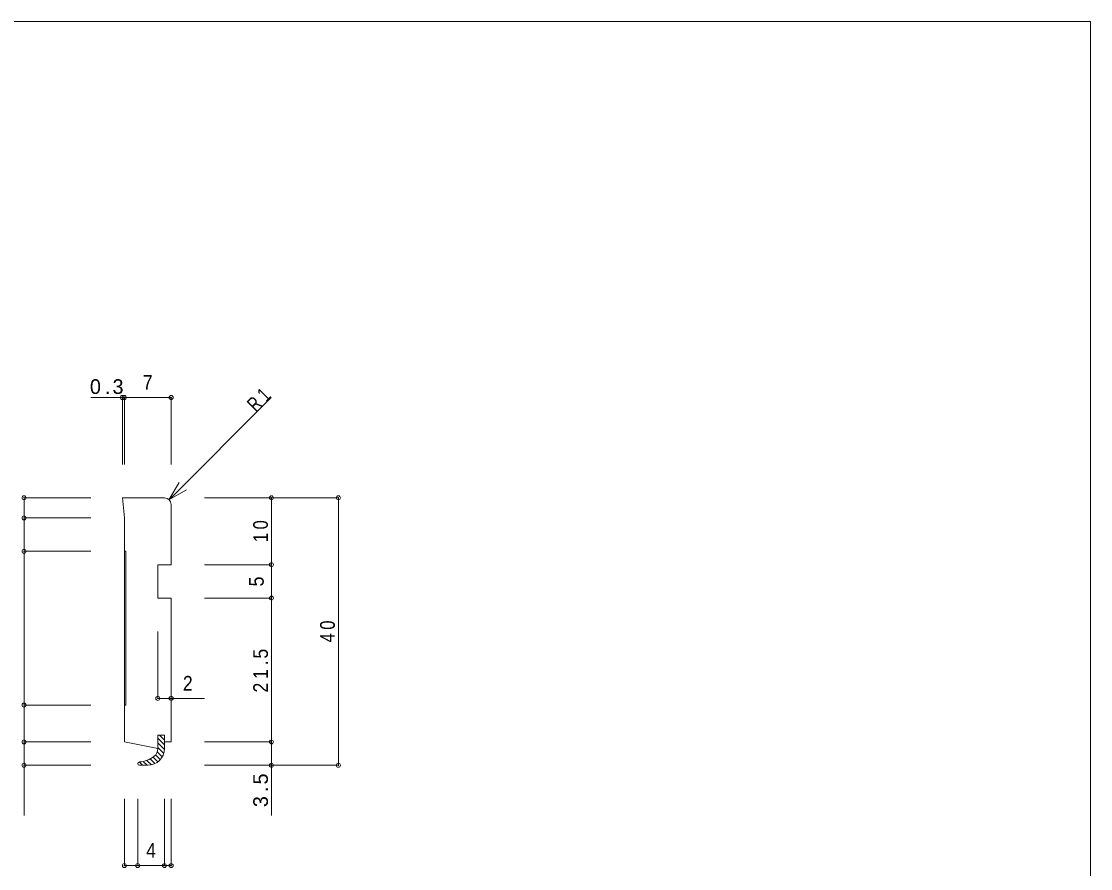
# Model space of a CAD drawing. Units: millimetres on the paper. Extents: x -141 to 141, y -98 to 98.
# Drawn here: x -18.9 to 141, y -29.2 to 97.5 of the extents above; entities that cross this region are included whole.
import ezdxf
from ezdxf.enums import TextEntityAlignment as Align

# ---------------------------------------------------------------- set-up
doc = ezdxf.new("R2010")
doc.units = ezdxf.units.MM
doc.header["$PDMODE"] = 32
doc.header["$PDSIZE"] = 0.6
for name, color, linetype, lineweight in [('0-0_ＫＢ製品', 2, 'Continuous', 9), ('0-2_ハッチ', 7, 'Continuous', 9), ('0-3_寸法', 4, 'Continuous', 9), ('0-4_引出線字', 4, 'Continuous', 9), ('0-8_他製品', 7, 'Continuous', 9), ('F-0_図面枠', 5, 'Continuous', 9)]:
    doc.layers.add(name, color=color, linetype=linetype, lineweight=lineweight)
doc.styles.add('HGｺﾞｼｯｸM', font='')
doc.styles.get('HGｺﾞｼｯｸM').set_extended_font_data('HGｺﾞｼｯｸM')

msp = doc.modelspace()

# ---------------------------------------------------------------- linework, layer by layer
at = {"layer": '0-0_ＫＢ製品'}
for p, q in [((2.5, 26.25), (-3.8, 26.25)), ((-3.5, 23.25), (-3.8, 26.25)), ((3.5, 25.25), (3.5, 16.25)), ((-3.5, 23.25), (-3.5, -10.25)), ((1.5, 16.25), (3.5, 16.25)), ((3.5, 11.25), (3.5, -10.25)), ((-3.5, -10.25), (1.5, -11.25)), ((3.5, -10.25), (2.5, -10.25))]:
    msp.add_line(p, q, dxfattribs=at)
msp.add_lwpolyline([(1.5, 16.25), (1.5, 11.25), (3.5, 11.25)], dxfattribs=at)
msp.add_arc((2.5, 25.25), 1, 0, 90, dxfattribs=at)
at = {"layer": '0-2_ハッチ'}
for p, q in [((1.766, -9.25), (2.5, -9.984)), ((2.474, -9.25), (2.5, -9.276)), ((1.5, -9.691), (2.5, -10.691)), ((1.5, -10.398), (2.496, -11.394)), ((1.5, -11.105), (2.387, -11.992)), ((0.801, -12.527), (1.514, -13.24)), ((1.17, -12.189), (1.879, -12.899)), ((1.42, -11.732), (2.173, -12.485)), ((-1.3, -13.255), (-0.805, -13.75)), ((-0.667, -13.181), (-0.098, -13.75)), ((-0.116, -13.025), (0.549, -13.689)), ((0.37, -12.803), (1.074, -13.507))]:
    msp.add_line(p, q, dxfattribs=at)
at = {"layer": '0-3_寸法'}
for p, q in [((-3.5, 41.25), (-8.5, 41.25)), ((-3.8, 41.25), (-3.8, 31.25)), ((3.5, 41.25), (-3.5, 41.25)), ((-3.5, 41.25), (-3.5, 31.25)), ((3.5, 41.25), (3.5, 31.25)), ((-18.5, 26.25), (-18.5, 23.25)), ((-18.5, 26.25), (-8.5, 26.25)), ((18.5, 26.25), (8.5, 26.25)), ((18.5, 26.25), (18.5, 16.25)), ((28.5, 26.25), (18.5, 26.25)), ((28.5, 26.25), (28.5, -13.75)), ((-18.5, 23.25), (-8.5, 23.25)), ((-18.5, 23.25), (-18.5, 18.25)), ((-18.5, 18.25), (-8.5, 18.25)), ((-18.5, 18.25), (-18.5, -4.75)), ((18.5, 16.25), (8.5, 16.25)), ((18.5, 16.25), (18.5, 11.25)), ((18.5, 11.25), (8.5, 11.25)), ((18.5, 11.25), (18.5, -10.25)), ((1.5, -3.75), (1.5, 6.25)), ((3.5, -3.75), (3.5, 6.25)), ((-18.5, -4.75), (-8.5, -4.75)), ((-18.5, -4.75), (-18.5, -10.25)), ((1.5, -3.75), (8.5, -3.75)), ((-18.5, -10.25), (-18.5, -21.25)), ((-18.5, -10.25), (-8.5, -10.25)), ((18.5, -10.25), (8.5, -10.25)), ((18.5, -10.25), (18.5, -21.25)), ((-18.5, -13.75), (-8.5, -13.75)), ((18.5, -13.75), (8.5, -13.75)), ((28.5, -13.75), (18.5, -13.75)), ((-3.5, -28.75), (-3.5, -18.75)), ((-1.5, -28.75), (-1.5, -18.75)), ((2.5, -28.75), (2.5, -18.75)), ((3.5, -28.75), (3.5, -18.75)), ((-1.5, -28.75), (-3.5, -28.75)), ((2.5, -28.75), (-1.5, -28.75)), ((3.5, -28.75), (2.5, -28.75))]:
    msp.add_line(p, q, dxfattribs=at)
for p in [(-3.8, 41.25), (-3.5, 41.25), (3.5, 41.25), (-18.5, 26.25), (18.5, 26.25), (28.5, 26.25), (-18.5, 23.25), (-18.5, 18.25), (18.5, 16.25), (18.5, 11.25), (-18.5, -4.75), (1.5, -3.75), (3.5, -3.75), (-18.5, -10.25), (18.5, -10.25), (-18.5, -13.75), (18.5, -13.75), (28.5, -13.75), (-3.5, -28.75), (-1.5, -28.75), (2.5, -28.75), (3.5, -28.75)]:
    msp.add_point(p, dxfattribs=at)
at = {"layer": '0-4_引出線字'}
for p, q in [((3.195, 25.969), (18.476, 41.25)), ((3.171, 25.927), (4.671, 28.525)), ((3.171, 25.927), (5.769, 27.427))]:
    msp.add_line(p, q, dxfattribs=at)
at = {"layer": '0-8_他製品'}
for p, q in [((-3.5, 18.25), (-3.3, 18.25)), ((-3.3, -4.75), (-3.3, 18.25)), ((-3.3, -4.75), (-3.5, -4.75)), ((1.5, -9.25), (1.5, -11.25)), ((0, -13.75), (-1.25, -13.75))]:
    msp.add_line(p, q, dxfattribs=at)
msp.add_lwpolyline([(1.5, -9.25), (2.5, -9.25), (2.5, -11.25)], dxfattribs=at)
for centre, radius, start, end in [((-1.389, -9.58), 3.672, 272.03693, 309.76495), ((0, -11.25), 2.5, 270, 0), ((0, -11.25), 1.5, 309.76495, 0), ((-1.25, -13.5), 0.25, 92.03693, 270)]:
    msp.add_arc(centre, radius, start, end, dxfattribs=at)
at = {"layer": 'F-0_図面枠'}
for p, q in [((-141, 97.5), (141, 97.5)), ((141, 97.5), (141, -97.5))]:
    msp.add_line(p, q, dxfattribs=at)

# ---------------------------------------------------------------- texts
at = {"layer": '0-3_寸法', "color": 7, "style": 'HGｺﾞｼｯｸM', "width": 0.9}
for s, p in [('7', (-0.75, 41.75)), ('2', (5.25, -3.25)), ('4', (-0.25, -28.25))]:
    msp.add_text(s, height=2.199, dxfattribs=at).set_placement(p, align=Align.BOTTOM_LEFT)
msp.add_text('5', height=2.199, rotation=90, dxfattribs=at).set_placement((18, 13), align=Align.BOTTOM_LEFT)
at = {"layer": '0-3_寸法', "color": 7, "insert": (-8.65, 41.75), "char_height": 2.199, "attachment_point": 7, "style": 'HGｺﾞｼｯｸM'}
msp.add_mtext('\\T1.38;0.3', dxfattribs=at)
at = {"layer": '0-3_寸法', "color": 7, "char_height": 2.199, "attachment_point": 7, "style": 'HGｺﾞｼｯｸM'}
for s, insert, rotation in [('\\T1.36;\\W0.75;R1', (16.178, 38.952), 45), ('\\T1.36;\\W0.85;10', (18, 19.625), 90), ('\\T1.36;\\W0.85;40', (28, 4.625), 90), ('\\T1.38;\\W0.9;21.5', (18, -2.875), 90), ('\\T1.38;3.5', (18, -20), 90)]:
    msp.add_mtext(s, dxfattribs=dict(at, insert=insert, rotation=rotation))

doc.saveas('drawing.dxf')
